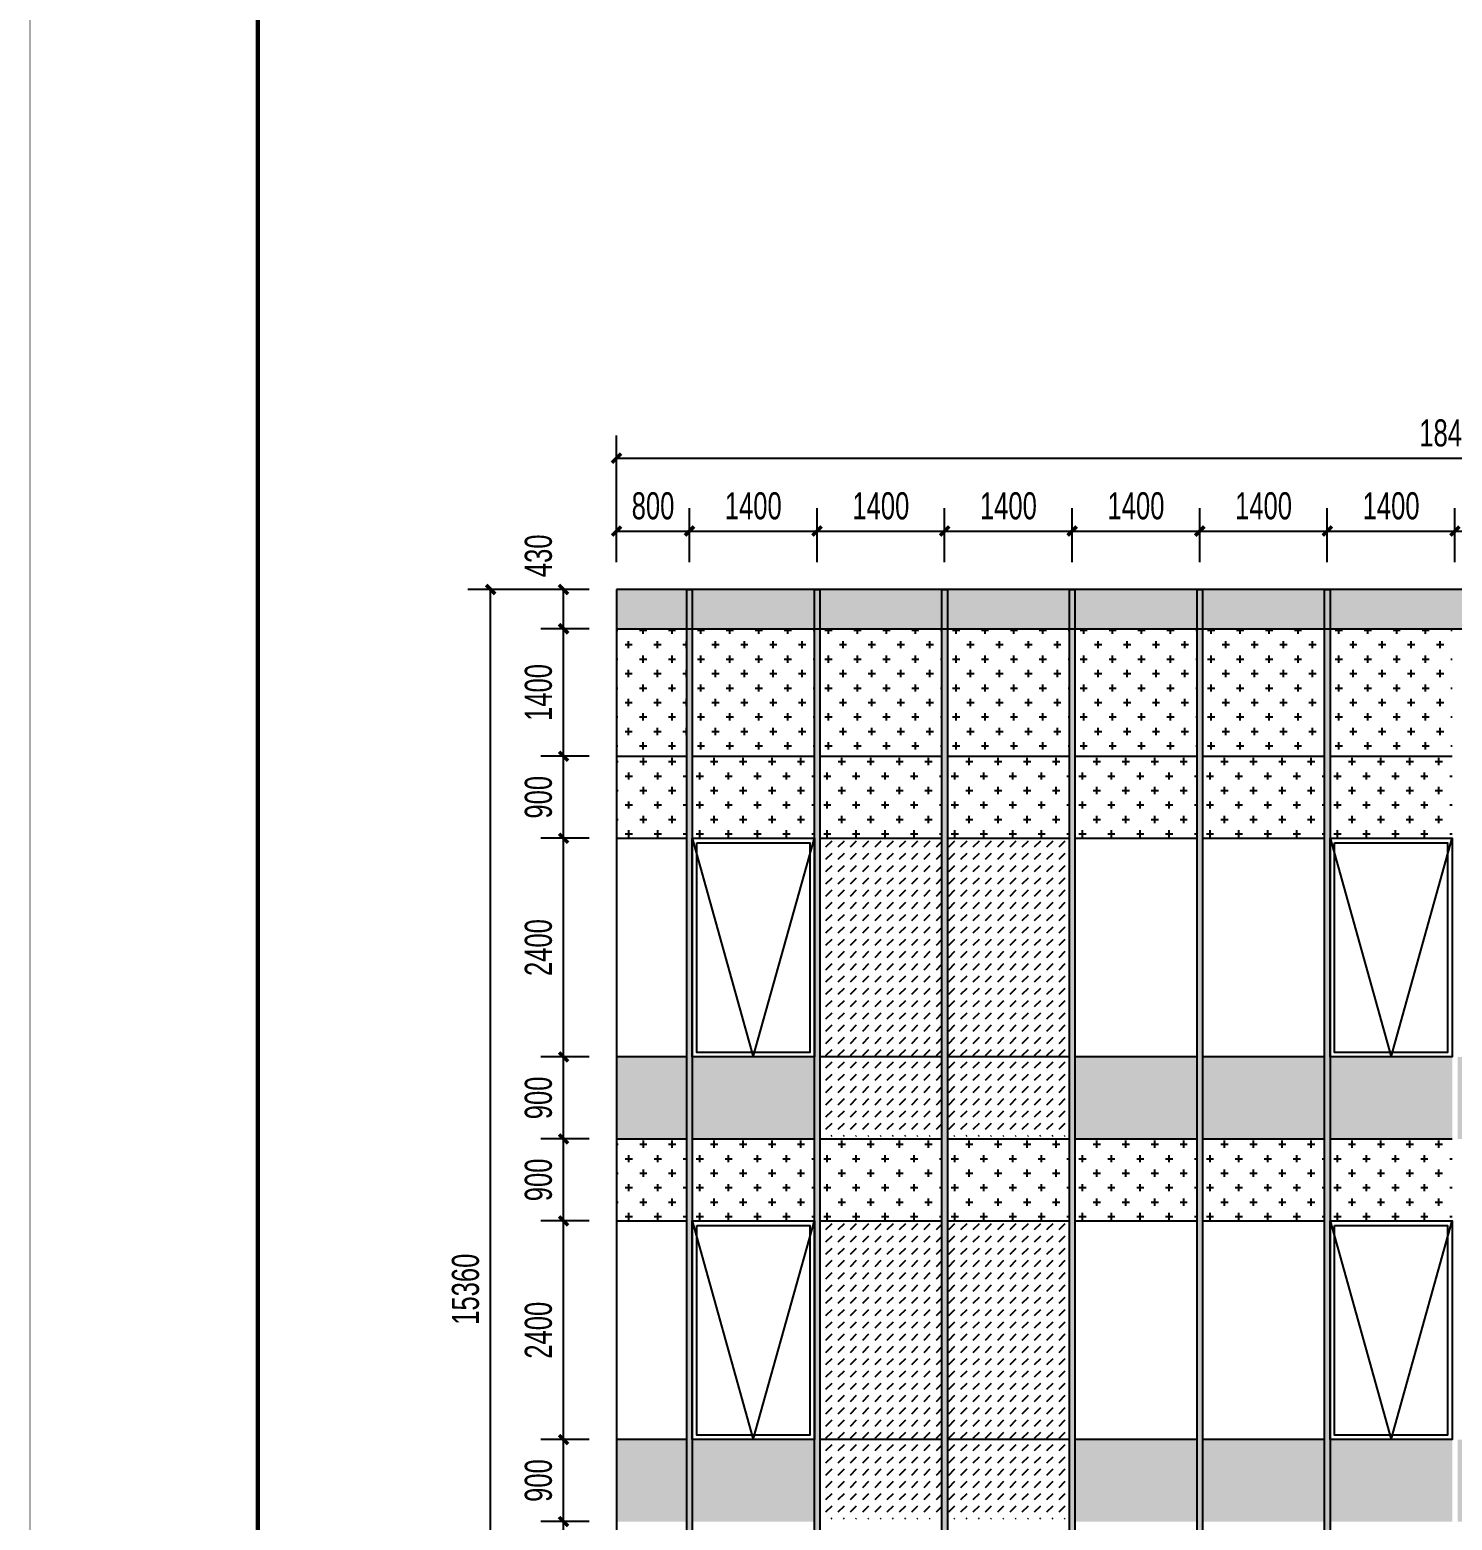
# Model space of a CAD drawing. Extents: x -3 to 440502, y -49243 to 59402.
# Drawn here: x 267297 to 282907, y 12745 to 29103 of the extents above; entities that cross this region are included whole.
import ezdxf

# ---------------------------------------------------------------- set-up
doc = ezdxf.new("R2010")
doc.units = 0
doc.header["$LTSCALE"] = 1000
doc.header["$MEASUREMENT"] = 0
for name, color, linetype in [('01-标注_尺寸', 124, 'Continuous'), ('05-填充_156', 156, 'Continuous'), ('05-填充_18', 18, 'Continuous'), ('05-填充_天正', 26, 'Continuous'), ('A-C_窗', 140, 'Continuous'), ('D_铝板', 181, 'Continuous'), ('E-立面', 255, 'Continuous')]:
    doc.layers.add(name, color=color, linetype=linetype)
doc.styles.add('_TCH_DIM_T3', font='ros.shx', dxfattribs={"width": 0.705882, "bigfont": 'jd.shx'})
doc.dimstyles.new('_TCH_ARCH&&100', dxfattribs={"dimtxt": 297.5, "dimasz": 100, "dimexe": 250, "dimexo": 300, "dimgap": 126.25, "dimtad": 1, "dimdec": 0, "dimzin": 0, "dimdsep": 46, "dimtxsty": '_TCH_DIM_T3', "dimblk": 'ARCHTICK', "dimcen": 0.09, "dimclrt": 7, "dimazin": 2, "dimtfac": 1, "dimtdec": 0, "dimtix": 1, "dimtmove": 2, "dimatfit": 3, "dimfxl": 0, "dimtolj": 1, "dimtzin": 0, "dimarcsym": 0})
pattern_1 = [(360, (251604.6, -190052.35), (158.75, 158.75), [79.375, -238.125]), (90, (251644.28, -190092.04), (-158.75, 158.75), [79.375, -238.125])]
pattern_2 = [(45, (260004.595, -185852.35), (4e-14, 134.70384), [95.25, -95.25])]
pattern_3 = [(45, (260004.595, -181652.35), (4e-14, 134.70384), [95.25, -95.25])]

# ---------------------------------------------------------------- blocks, each defined once
blk = doc.blocks.new('图框-A1')
for points, const_width in [([(0, 0), (841, 0), (841, 594), (0, 594)], 0.05), ([(766, 584), (25, 584), (25, 10), (766, 10)], 0.5)]:
    blk.add_lwpolyline(points, close=True, dxfattribs=dict(const_width=const_width))
blk = doc.blocks.new('A$C2DDF4F07')
at = {"layer": 'A-C_窗'}
for points in [[(0, 2400), (1340, 2400), (1340, 0), (0, 0)], [(50, 2350), (1290, 2350), (1290, 50), (50, 50)]]:
    blk.add_lwpolyline(points, close=True, dxfattribs=at)
blk.add_lwpolyline([(0, 2400), (670, 0), (1340, 2400)], dxfattribs=at)
blk = doc.blocks.new('*U25')
at = {"layer": '05-填充_18'}
h = blk.add_hatch(color=256, dxfattribs=at)
h.dxf.hatch_style = 1
h.paths.add_polyline_path([(60, -15050), (0, -15050), (0, 310), (60, 310)])
blk.add_lwpolyline([(60, -15050), (0, -15050), (0, 310), (60, 310)], close=True)
blk = doc.blocks.new('_ArchTick')
at = {"color": 0, "linetype": 'ByBlock', "const_width": 0.4}
blk.add_lwpolyline([(-0.5, -0.5), (0.5, 0.5)], dxfattribs=at)
blk = doc.blocks.new('*D728')
at = {"layer": '01-标注_尺寸', "color": 0, "lineweight": -2, "transparency": 16777216}
for p, q in [((273437, 12730), (272905, 12730)), ((273155, 11830), (273155, 12730)), ((273437, 11830), (272905, 11830))]:
    blk.add_line(p, q, dxfattribs=at)
at = {"layer": 'Defpoints', "color": 0, "transparency": 16777216}
for p in [(273155, 12730), (273737, 12730), (273737, 11830)]:
    blk.add_point(p, dxfattribs=at)
at = {"layer": '01-标注_尺寸', "color": 0, "lineweight": -2, "transparency": 16777216, "xscale": 100, "yscale": 100, "zscale": 100}
for p, rotation in [((273155, 12730), 90), ((273155, 11830), 270)]:
    blk.add_blockref('_ArchTick', p, dxfattribs=dict(at, rotation=rotation))
at = {"layer": '01-标注_尺寸', "color": 7, "transparency": 16777216, "insert": (272880, 12280), "char_height": 297.5, "attachment_point": 5, "rotation": 90, "style": '_TCH_DIM_T3'}
blk.add_mtext('\\A1;900', dxfattribs=at)
blk = doc.blocks.new('*D729')
at = {"layer": '01-标注_尺寸', "color": 0, "lineweight": -2, "transparency": 16777216}
for p, q in [((273437, 13630), (272905, 13630)), ((273155, 12730), (273155, 13630)), ((273437, 12730), (272905, 12730))]:
    blk.add_line(p, q, dxfattribs=at)
at = {"layer": 'Defpoints', "color": 0, "transparency": 16777216}
for p in [(273155, 13630), (273737, 13630), (273737, 12730)]:
    blk.add_point(p, dxfattribs=at)
at = {"layer": '01-标注_尺寸', "color": 0, "lineweight": -2, "transparency": 16777216, "xscale": 100, "yscale": 100, "zscale": 100}
for p, rotation in [((273155, 13630), 90), ((273155, 12730), 270)]:
    blk.add_blockref('_ArchTick', p, dxfattribs=dict(at, rotation=rotation))
at = {"layer": '01-标注_尺寸', "color": 7, "transparency": 16777216, "insert": (272880, 13180), "char_height": 297.5, "attachment_point": 5, "rotation": 90, "style": '_TCH_DIM_T3'}
blk.add_mtext('\\A1;900', dxfattribs=at)
blk = doc.blocks.new('*D730')
at = {"layer": '01-标注_尺寸', "color": 0, "lineweight": -2, "transparency": 16777216}
for p, q in [((273437, 16030), (272905, 16030)), ((273155, 13630), (273155, 16030)), ((273437, 13630), (272905, 13630))]:
    blk.add_line(p, q, dxfattribs=at)
at = {"layer": 'Defpoints', "color": 0, "transparency": 16777216}
for p in [(273155, 16030), (273737, 16030), (273737, 13630)]:
    blk.add_point(p, dxfattribs=at)
at = {"layer": '01-标注_尺寸', "color": 0, "lineweight": -2, "transparency": 16777216, "xscale": 100, "yscale": 100, "zscale": 100}
for p, rotation in [((273155, 16030), 90), ((273155, 13630), 270)]:
    blk.add_blockref('_ArchTick', p, dxfattribs=dict(at, rotation=rotation))
at = {"layer": '01-标注_尺寸', "color": 7, "transparency": 16777216, "insert": (272880, 14830), "char_height": 297.5, "attachment_point": 5, "rotation": 90, "style": '_TCH_DIM_T3'}
blk.add_mtext('\\A1;2400', dxfattribs=at)
blk = doc.blocks.new('*D731')
at = {"layer": '01-标注_尺寸', "color": 0, "lineweight": -2, "transparency": 16777216}
for p, q in [((273437, 16930), (272905, 16930)), ((273155, 16030), (273155, 16930)), ((273437, 16030), (272905, 16030))]:
    blk.add_line(p, q, dxfattribs=at)
at = {"layer": 'Defpoints', "color": 0, "transparency": 16777216}
for p in [(273155, 16930), (273737, 16930), (273737, 16030)]:
    blk.add_point(p, dxfattribs=at)
at = {"layer": '01-标注_尺寸', "color": 0, "lineweight": -2, "transparency": 16777216, "xscale": 100, "yscale": 100, "zscale": 100}
for p, rotation in [((273155, 16930), 90), ((273155, 16030), 270)]:
    blk.add_blockref('_ArchTick', p, dxfattribs=dict(at, rotation=rotation))
at = {"layer": '01-标注_尺寸', "color": 7, "transparency": 16777216, "insert": (272880, 16480), "char_height": 297.5, "attachment_point": 5, "rotation": 90, "style": '_TCH_DIM_T3'}
blk.add_mtext('\\A1;900', dxfattribs=at)
blk = doc.blocks.new('*D732')
at = {"layer": '01-标注_尺寸', "color": 0, "lineweight": -2, "transparency": 16777216}
for p, q in [((273437, 17830), (272905, 17830)), ((273155, 16930), (273155, 17830)), ((273437, 16930), (272905, 16930))]:
    blk.add_line(p, q, dxfattribs=at)
at = {"layer": 'Defpoints', "color": 0, "transparency": 16777216}
for p in [(273155, 17830), (273737, 17830), (273737, 16930)]:
    blk.add_point(p, dxfattribs=at)
at = {"layer": '01-标注_尺寸', "color": 0, "lineweight": -2, "transparency": 16777216, "xscale": 100, "yscale": 100, "zscale": 100}
for p, rotation in [((273155, 17830), 90), ((273155, 16930), 270)]:
    blk.add_blockref('_ArchTick', p, dxfattribs=dict(at, rotation=rotation))
at = {"layer": '01-标注_尺寸', "color": 7, "transparency": 16777216, "insert": (272880, 17380), "char_height": 297.5, "attachment_point": 5, "rotation": 90, "style": '_TCH_DIM_T3'}
blk.add_mtext('\\A1;900', dxfattribs=at)
blk = doc.blocks.new('*D733')
at = {"layer": '01-标注_尺寸', "color": 0, "lineweight": -2, "transparency": 16777216}
for p, q in [((273437, 20230), (272905, 20230)), ((273155, 17830), (273155, 20230)), ((273437, 17830), (272905, 17830))]:
    blk.add_line(p, q, dxfattribs=at)
at = {"layer": 'Defpoints', "color": 0, "transparency": 16777216}
for p in [(273155, 20230), (273737, 20230), (273737, 17830)]:
    blk.add_point(p, dxfattribs=at)
at = {"layer": '01-标注_尺寸', "color": 0, "lineweight": -2, "transparency": 16777216, "xscale": 100, "yscale": 100, "zscale": 100}
for p, rotation in [((273155, 20230), 90), ((273155, 17830), 270)]:
    blk.add_blockref('_ArchTick', p, dxfattribs=dict(at, rotation=rotation))
at = {"layer": '01-标注_尺寸', "color": 7, "transparency": 16777216, "insert": (272880, 19030), "char_height": 297.5, "attachment_point": 5, "rotation": 90, "style": '_TCH_DIM_T3'}
blk.add_mtext('\\A1;2400', dxfattribs=at)
blk = doc.blocks.new('*D734')
at = {"layer": '01-标注_尺寸', "color": 0, "lineweight": -2, "transparency": 16777216}
for p, q in [((273437, 21130), (272905, 21130)), ((273155, 20230), (273155, 21130)), ((273437, 20230), (272905, 20230))]:
    blk.add_line(p, q, dxfattribs=at)
at = {"layer": 'Defpoints', "color": 0, "transparency": 16777216}
for p in [(273155, 21130), (273737, 21130), (273737, 20230)]:
    blk.add_point(p, dxfattribs=at)
at = {"layer": '01-标注_尺寸', "color": 0, "lineweight": -2, "transparency": 16777216, "xscale": 100, "yscale": 100, "zscale": 100}
for p, rotation in [((273155, 21130), 90), ((273155, 20230), 270)]:
    blk.add_blockref('_ArchTick', p, dxfattribs=dict(at, rotation=rotation))
at = {"layer": '01-标注_尺寸', "color": 7, "transparency": 16777216, "insert": (272880, 20680), "char_height": 297.5, "attachment_point": 5, "rotation": 90, "style": '_TCH_DIM_T3'}
blk.add_mtext('\\A1;900', dxfattribs=at)
blk = doc.blocks.new('*D735')
at = {"layer": '01-标注_尺寸', "color": 0, "lineweight": -2, "transparency": 16777216}
for p, q in [((273437, 22530), (272905, 22530)), ((273155, 21130), (273155, 22530)), ((273437, 21130), (272905, 21130))]:
    blk.add_line(p, q, dxfattribs=at)
at = {"layer": 'Defpoints', "color": 0, "transparency": 16777216}
for p in [(273155, 22530), (273737, 22530), (273737, 21130)]:
    blk.add_point(p, dxfattribs=at)
at = {"layer": '01-标注_尺寸', "color": 0, "lineweight": -2, "transparency": 16777216, "xscale": 100, "yscale": 100, "zscale": 100}
for p, rotation in [((273155, 22530), 90), ((273155, 21130), 270)]:
    blk.add_blockref('_ArchTick', p, dxfattribs=dict(at, rotation=rotation))
at = {"layer": '01-标注_尺寸', "color": 7, "transparency": 16777216, "insert": (272880, 21830), "char_height": 297.5, "attachment_point": 5, "rotation": 90, "style": '_TCH_DIM_T3'}
blk.add_mtext('\\A1;1400', dxfattribs=at)
blk = doc.blocks.new('*D736')
at = {"layer": '01-标注_尺寸', "color": 0, "lineweight": -2, "transparency": 16777216}
for p, q in [((273437, 22960), (272905, 22960)), ((273155, 22530), (273155, 22960)), ((273437, 22530), (272905, 22530))]:
    blk.add_line(p, q, dxfattribs=at)
at = {"layer": 'Defpoints', "color": 0, "transparency": 16777216}
for p in [(273155, 22960), (273737, 22960), (273737, 22530)]:
    blk.add_point(p, dxfattribs=at)
at = {"layer": '01-标注_尺寸', "color": 0, "lineweight": -2, "transparency": 16777216, "xscale": 100, "yscale": 100, "zscale": 100}
for p, rotation in [((273155, 22960), 90), ((273155, 22530), 270)]:
    blk.add_blockref('_ArchTick', p, dxfattribs=dict(at, rotation=rotation))
at = {"layer": '01-标注_尺寸', "color": 7, "transparency": 16777216, "insert": (272880, 23330), "char_height": 297.5, "attachment_point": 5, "rotation": 90, "style": '_TCH_DIM_T3'}
blk.add_mtext('\\A1;430', dxfattribs=at)
blk = doc.blocks.new('*D737')
at = {"layer": '01-标注_尺寸', "color": 0, "lineweight": -2, "transparency": 16777216}
for p, q in [((273365, 22960), (272105, 22960)), ((272355, 7600), (272355, 22960)), ((273365, 7600), (272105, 7600))]:
    blk.add_line(p, q, dxfattribs=at)
at = {"layer": 'Defpoints', "color": 0, "transparency": 16777216}
for p in [(272355, 22960), (273665, 22960), (273665, 7600)]:
    blk.add_point(p, dxfattribs=at)
at = {"layer": '01-标注_尺寸', "color": 0, "lineweight": -2, "transparency": 16777216, "xscale": 100, "yscale": 100, "zscale": 100}
for p, rotation in [((272355, 22960), 90), ((272355, 7600), 270)]:
    blk.add_blockref('_ArchTick', p, dxfattribs=dict(at, rotation=rotation))
at = {"layer": '01-标注_尺寸', "color": 7, "transparency": 16777216, "insert": (272080, 15280), "char_height": 297.5, "attachment_point": 5, "rotation": 90, "style": '_TCH_DIM_T3'}
blk.add_mtext('\\A1;15360', dxfattribs=at)
blk = doc.blocks.new('*D738')
at = {"layer": '01-标注_尺寸', "color": 0, "lineweight": -2, "transparency": 16777216}
for p, q in [((273737, 23260), (273737, 23852)), ((274537, 23260), (274537, 23852)), ((273737, 23602), (274537, 23602))]:
    blk.add_line(p, q, dxfattribs=at)
at = {"layer": 'Defpoints', "color": 0, "transparency": 16777216}
for p in [(274537, 23602), (273737, 22960), (274537, 22960)]:
    blk.add_point(p, dxfattribs=at)
at = {"layer": '01-标注_尺寸', "color": 0, "lineweight": -2, "transparency": 16777216, "xscale": 100, "yscale": 100, "zscale": 100, "rotation": 180}
blk.add_blockref('_ArchTick', (273737, 23602), dxfattribs=at)
at = {"layer": '01-标注_尺寸', "color": 0, "lineweight": -2, "transparency": 16777216, "xscale": 100, "yscale": 100, "zscale": 100}
blk.add_blockref('_ArchTick', (274537, 23602), dxfattribs=at)
at = {"layer": '01-标注_尺寸', "color": 7, "transparency": 16777216, "insert": (274137, 23877), "char_height": 297.5, "attachment_point": 5, "style": '_TCH_DIM_T3'}
blk.add_mtext('\\A1;800', dxfattribs=at)
blk = doc.blocks.new('*D739')
at = {"layer": '01-标注_尺寸', "color": 0, "lineweight": -2, "transparency": 16777216}
for p, q in [((274537, 23260), (274537, 23852)), ((275937, 23260), (275937, 23852)), ((274537, 23602), (275937, 23602))]:
    blk.add_line(p, q, dxfattribs=at)
at = {"layer": 'Defpoints', "color": 0, "transparency": 16777216}
for p in [(275937, 23602), (274537, 22960), (275937, 22960)]:
    blk.add_point(p, dxfattribs=at)
at = {"layer": '01-标注_尺寸', "color": 0, "lineweight": -2, "transparency": 16777216, "xscale": 100, "yscale": 100, "zscale": 100, "rotation": 180}
blk.add_blockref('_ArchTick', (274537, 23602), dxfattribs=at)
at = {"layer": '01-标注_尺寸', "color": 0, "lineweight": -2, "transparency": 16777216, "xscale": 100, "yscale": 100, "zscale": 100}
blk.add_blockref('_ArchTick', (275937, 23602), dxfattribs=at)
at = {"layer": '01-标注_尺寸', "color": 7, "transparency": 16777216, "insert": (275237, 23877), "char_height": 297.5, "attachment_point": 5, "style": '_TCH_DIM_T3'}
blk.add_mtext('\\A1;1400', dxfattribs=at)
blk = doc.blocks.new('*D740')
at = {"layer": '01-标注_尺寸', "color": 0, "lineweight": -2, "transparency": 16777216}
for p, q in [((275937, 23260), (275937, 23852)), ((277337, 23260), (277337, 23852)), ((275937, 23602), (277337, 23602))]:
    blk.add_line(p, q, dxfattribs=at)
at = {"layer": 'Defpoints', "color": 0, "transparency": 16777216}
for p in [(277337, 23602), (275937, 22960), (277337, 22960)]:
    blk.add_point(p, dxfattribs=at)
at = {"layer": '01-标注_尺寸', "color": 0, "lineweight": -2, "transparency": 16777216, "xscale": 100, "yscale": 100, "zscale": 100, "rotation": 180}
blk.add_blockref('_ArchTick', (275937, 23602), dxfattribs=at)
at = {"layer": '01-标注_尺寸', "color": 0, "lineweight": -2, "transparency": 16777216, "xscale": 100, "yscale": 100, "zscale": 100}
blk.add_blockref('_ArchTick', (277337, 23602), dxfattribs=at)
at = {"layer": '01-标注_尺寸', "color": 7, "transparency": 16777216, "insert": (276637, 23877), "char_height": 297.5, "attachment_point": 5, "style": '_TCH_DIM_T3'}
blk.add_mtext('\\A1;1400', dxfattribs=at)
blk = doc.blocks.new('*D741')
at = {"layer": '01-标注_尺寸', "color": 0, "lineweight": -2, "transparency": 16777216}
for p, q in [((277337, 23260), (277337, 23852)), ((278737, 23260), (278737, 23852)), ((277337, 23602), (278737, 23602))]:
    blk.add_line(p, q, dxfattribs=at)
at = {"layer": 'Defpoints', "color": 0, "transparency": 16777216}
for p in [(278737, 23602), (277337, 22960), (278737, 22960)]:
    blk.add_point(p, dxfattribs=at)
at = {"layer": '01-标注_尺寸', "color": 0, "lineweight": -2, "transparency": 16777216, "xscale": 100, "yscale": 100, "zscale": 100, "rotation": 180}
blk.add_blockref('_ArchTick', (277337, 23602), dxfattribs=at)
at = {"layer": '01-标注_尺寸', "color": 0, "lineweight": -2, "transparency": 16777216, "xscale": 100, "yscale": 100, "zscale": 100}
blk.add_blockref('_ArchTick', (278737, 23602), dxfattribs=at)
at = {"layer": '01-标注_尺寸', "color": 7, "transparency": 16777216, "insert": (278037, 23877), "char_height": 297.5, "attachment_point": 5, "style": '_TCH_DIM_T3'}
blk.add_mtext('\\A1;1400', dxfattribs=at)
blk = doc.blocks.new('*D742')
at = {"layer": '01-标注_尺寸', "color": 0, "lineweight": -2, "transparency": 16777216}
for p, q in [((278737, 23260), (278737, 23852)), ((280137, 23260), (280137, 23852)), ((278737, 23602), (280137, 23602))]:
    blk.add_line(p, q, dxfattribs=at)
at = {"layer": 'Defpoints', "color": 0, "transparency": 16777216}
for p in [(280137, 23602), (278737, 22960), (280137, 22960)]:
    blk.add_point(p, dxfattribs=at)
at = {"layer": '01-标注_尺寸', "color": 0, "lineweight": -2, "transparency": 16777216, "xscale": 100, "yscale": 100, "zscale": 100, "rotation": 180}
blk.add_blockref('_ArchTick', (278737, 23602), dxfattribs=at)
at = {"layer": '01-标注_尺寸', "color": 0, "lineweight": -2, "transparency": 16777216, "xscale": 100, "yscale": 100, "zscale": 100}
blk.add_blockref('_ArchTick', (280137, 23602), dxfattribs=at)
at = {"layer": '01-标注_尺寸', "color": 7, "transparency": 16777216, "insert": (279437, 23877), "char_height": 297.5, "attachment_point": 5, "style": '_TCH_DIM_T3'}
blk.add_mtext('\\A1;1400', dxfattribs=at)
blk = doc.blocks.new('*D743')
at = {"layer": '01-标注_尺寸', "color": 0, "lineweight": -2, "transparency": 16777216}
for p, q in [((280137, 23260), (280137, 23852)), ((281537, 23260), (281537, 23852)), ((280137, 23602), (281537, 23602))]:
    blk.add_line(p, q, dxfattribs=at)
at = {"layer": 'Defpoints', "color": 0, "transparency": 16777216}
for p in [(281537, 23602), (280137, 22960), (281537, 22960)]:
    blk.add_point(p, dxfattribs=at)
at = {"layer": '01-标注_尺寸', "color": 0, "lineweight": -2, "transparency": 16777216, "xscale": 100, "yscale": 100, "zscale": 100, "rotation": 180}
blk.add_blockref('_ArchTick', (280137, 23602), dxfattribs=at)
at = {"layer": '01-标注_尺寸', "color": 0, "lineweight": -2, "transparency": 16777216, "xscale": 100, "yscale": 100, "zscale": 100}
blk.add_blockref('_ArchTick', (281537, 23602), dxfattribs=at)
at = {"layer": '01-标注_尺寸', "color": 7, "transparency": 16777216, "insert": (280837, 23877), "char_height": 297.5, "attachment_point": 5, "style": '_TCH_DIM_T3'}
blk.add_mtext('\\A1;1400', dxfattribs=at)
blk = doc.blocks.new('*D744')
at = {"layer": '01-标注_尺寸', "color": 0, "lineweight": -2, "transparency": 16777216}
for p, q in [((281537, 23260), (281537, 23852)), ((282937, 23260), (282937, 23852)), ((281537, 23602), (282937, 23602))]:
    blk.add_line(p, q, dxfattribs=at)
at = {"layer": 'Defpoints', "color": 0, "transparency": 16777216}
for p in [(282937, 23602), (281537, 22960), (282937, 22960)]:
    blk.add_point(p, dxfattribs=at)
at = {"layer": '01-标注_尺寸', "color": 0, "lineweight": -2, "transparency": 16777216, "xscale": 100, "yscale": 100, "zscale": 100, "rotation": 180}
blk.add_blockref('_ArchTick', (281537, 23602), dxfattribs=at)
at = {"layer": '01-标注_尺寸', "color": 0, "lineweight": -2, "transparency": 16777216, "xscale": 100, "yscale": 100, "zscale": 100}
blk.add_blockref('_ArchTick', (282937, 23602), dxfattribs=at)
at = {"layer": '01-标注_尺寸', "color": 7, "transparency": 16777216, "insert": (282237, 23877), "char_height": 297.5, "attachment_point": 5, "style": '_TCH_DIM_T3'}
blk.add_mtext('\\A1;1400', dxfattribs=at)
blk = doc.blocks.new('*D745')
at = {"layer": '01-标注_尺寸', "color": 0, "lineweight": -2, "transparency": 16777216}
for p, q in [((282937, 23260), (282937, 23852)), ((284337, 23260), (284337, 23852)), ((282937, 23602), (284337, 23602))]:
    blk.add_line(p, q, dxfattribs=at)
at = {"layer": 'Defpoints', "color": 0, "transparency": 16777216}
for p in [(284337, 23602), (282937, 22960), (284337, 22960)]:
    blk.add_point(p, dxfattribs=at)
at = {"layer": '01-标注_尺寸', "color": 0, "lineweight": -2, "transparency": 16777216, "xscale": 100, "yscale": 100, "zscale": 100, "rotation": 180}
blk.add_blockref('_ArchTick', (282937, 23602), dxfattribs=at)
at = {"layer": '01-标注_尺寸', "color": 0, "lineweight": -2, "transparency": 16777216, "xscale": 100, "yscale": 100, "zscale": 100}
blk.add_blockref('_ArchTick', (284337, 23602), dxfattribs=at)
at = {"layer": '01-标注_尺寸', "color": 7, "transparency": 16777216, "insert": (283637, 23877), "char_height": 297.5, "attachment_point": 5, "style": '_TCH_DIM_T3'}
blk.add_mtext('\\A1;1400', dxfattribs=at)
blk = doc.blocks.new('*D752')
at = {"layer": '01-标注_尺寸', "color": 0, "lineweight": -2, "transparency": 16777216}
for p, q in [((273737, 23285), (273737, 24652)), ((292137, 23285), (292137, 24652)), ((273737, 24402), (292137, 24402))]:
    blk.add_line(p, q, dxfattribs=at)
at = {"layer": 'Defpoints', "color": 0, "transparency": 16777216}
for p in [(292137, 24402), (273737, 22985), (292137, 22985)]:
    blk.add_point(p, dxfattribs=at)
at = {"layer": '01-标注_尺寸', "color": 0, "lineweight": -2, "transparency": 16777216, "xscale": 100, "yscale": 100, "zscale": 100, "rotation": 180}
blk.add_blockref('_ArchTick', (273737, 24402), dxfattribs=at)
at = {"layer": '01-标注_尺寸', "color": 0, "lineweight": -2, "transparency": 16777216, "xscale": 100, "yscale": 100, "zscale": 100}
blk.add_blockref('_ArchTick', (292137, 24402), dxfattribs=at)
at = {"layer": '01-标注_尺寸', "color": 7, "transparency": 16777216, "insert": (282937, 24677), "char_height": 297.5, "attachment_point": 5, "style": '_TCH_DIM_T3'}
blk.add_mtext('\\A1;18400', dxfattribs=at)

msp = doc.modelspace()

# ---------------------------------------------------------------- hatches: boundary and pattern name
at = {"layer": '05-填充_156'}
h = msp.add_hatch(dxfattribs=at)
h.set_pattern_fill('CROSS', color=136, scale=100, angle=-90)
h.set_pattern_definition(pattern_1)
h.paths.add_polyline_path([(274507.3, 22530), (273737.3, 22530), (273737.3, 21160), (274507.3, 21160)])
h = msp.add_hatch(dxfattribs=at)
h.set_pattern_fill('CROSS', color=136, scale=100, angle=-90)
h.set_pattern_definition(pattern_1)
h.paths.add_polyline_path([(275907.3, 22530), (274567.3, 22530), (274567.3, 21160), (275907.3, 21160)])
h = msp.add_hatch(dxfattribs=at)
h.set_pattern_fill('CROSS', color=136, scale=100, angle=-90)
h.set_pattern_definition([(360, (253004.6, -190052.35), (158.75, 158.75), [79.375, -238.125]), (90, (253044.28, -190092.04), (-158.75, 158.75), [79.375, -238.125])])
h.paths.add_polyline_path([(277307.3, 22530), (275967.3, 22530), (275967.3, 21160), (277307.3, 21160)])
h = msp.add_hatch(dxfattribs=at)
h.set_pattern_fill('CROSS', color=136, scale=100, angle=-90)
h.set_pattern_definition([(360, (254404.6, -190052.35), (158.75, 158.75), [79.375, -238.125]), (90, (254444.28, -190092.04), (-158.75, 158.75), [79.375, -238.125])])
h.paths.add_polyline_path([(278707.3, 22530), (277367.3, 22530), (277367.3, 21160), (278707.3, 21160)])
h = msp.add_hatch(dxfattribs=at)
h.set_pattern_fill('CROSS', color=136, scale=100, angle=-90)
h.set_pattern_definition([(360, (255804.6, -190052.35), (158.75, 158.75), [79.375, -238.125]), (90, (255844.28, -190092.04), (-158.75, 158.75), [79.375, -238.125])])
h.paths.add_polyline_path([(280107.3, 22530), (278767.3, 22530), (278767.3, 21160), (280107.3, 21160)])
h = msp.add_hatch(dxfattribs=at)
h.set_pattern_fill('CROSS', color=136, scale=100, angle=-90)
h.set_pattern_definition([(360, (257204.6, -190052.35), (158.75, 158.75), [79.375, -238.125]), (90, (257244.28, -190092.04), (-158.75, 158.75), [79.375, -238.125])])
h.paths.add_polyline_path([(281507.3, 22530), (280167.3, 22530), (280167.3, 21160), (281507.3, 21160)])
h = msp.add_hatch(dxfattribs=at)
h.set_pattern_fill('CROSS', color=136, scale=100, angle=-90)
h.set_pattern_definition([(360, (258604.6, -190052.35), (158.75, 158.75), [79.375, -238.125]), (90, (258644.28, -190092.04), (-158.75, 158.75), [79.375, -238.125])])
h.paths.add_polyline_path([(282907.3, 22530), (281567.3, 22530), (281567.3, 21160), (282907.3, 21160)])
h = msp.add_hatch(dxfattribs=at)
h.set_pattern_fill('CROSS', color=136, scale=100, angle=-90)
h.set_pattern_definition([(360, (259544.6, -181652.35), (158.75, 158.75), [79.375, -238.125]), (90, (259584.28, -181692.04), (-158.75, 158.75), [79.375, -238.125])])
h.paths.add_polyline_path([(274507.3, 21130), (273737.3, 21130), (273737.3, 20230), (274507.3, 20230)])
h = msp.add_hatch(dxfattribs=at)
h.set_pattern_fill('CROSS', color=136, scale=100, angle=-90)
h.set_pattern_definition([(360, (260004.6, -181652.35), (158.75, 158.75), [79.375, -238.125]), (90, (260044.28, -181692.04), (-158.75, 158.75), [79.375, -238.125])])
h.paths.add_polyline_path([(275907.3, 21130), (274567.3, 21130), (274567.3, 20230), (275907.3, 20230)])
h = msp.add_hatch(dxfattribs=at)
h.set_pattern_fill('CROSS', color=136, scale=100, angle=-90)
h.set_pattern_definition([(360, (261404.6, -181652.35), (158.75, 158.75), [79.375, -238.125]), (90, (261444.28, -181692.04), (-158.75, 158.75), [79.375, -238.125])])
h.paths.add_polyline_path([(277307.3, 21130), (275967.3, 21130), (275967.3, 20230), (277307.3, 20230)])
h = msp.add_hatch(dxfattribs=at)
h.set_pattern_fill('CROSS', color=136, scale=100, angle=-90)
h.set_pattern_definition([(360, (262804.6, -181652.35), (158.75, 158.75), [79.375, -238.125]), (90, (262844.28, -181692.04), (-158.75, 158.75), [79.375, -238.125])])
h.paths.add_polyline_path([(278707.3, 21130), (277367.3, 21130), (277367.3, 20230), (278707.3, 20230)])
h = msp.add_hatch(dxfattribs=at)
h.set_pattern_fill('CROSS', color=136, scale=100, angle=-90)
h.set_pattern_definition([(360, (264204.6, -181652.35), (158.75, 158.75), [79.375, -238.125]), (90, (264244.28, -181692.04), (-158.75, 158.75), [79.375, -238.125])])
h.paths.add_polyline_path([(280107.3, 21130), (278767.3, 21130), (278767.3, 20230), (280107.3, 20230)])
h = msp.add_hatch(dxfattribs=at)
h.set_pattern_fill('CROSS', color=136, scale=100, angle=-90)
h.set_pattern_definition([(360, (265604.6, -181652.35), (158.75, 158.75), [79.375, -238.125]), (90, (265644.28, -181692.04), (-158.75, 158.75), [79.375, -238.125])])
h.paths.add_polyline_path([(281507.3, 21130), (280167.3, 21130), (280167.3, 20230), (281507.3, 20230)])
h = msp.add_hatch(dxfattribs=at)
h.set_pattern_fill('CROSS', color=136, scale=100, angle=-90)
h.set_pattern_definition([(360, (267004.6, -181652.35), (158.75, 158.75), [79.375, -238.125]), (90, (267044.28, -181692.04), (-158.75, 158.75), [79.375, -238.125])])
h.paths.add_polyline_path([(282907.3, 21130), (281567.3, 21130), (281567.3, 20230), (282907.3, 20230)])
h = msp.add_hatch(dxfattribs=at)
h.set_pattern_fill('DASH', color=256, scale=100, angle=-45)
h.set_pattern_definition(pattern_3)
h.paths.add_polyline_path([(277307.3, 20230), (275967.3, 20230), (275967.3, 16960), (277307.3, 16960)])
h = msp.add_hatch(dxfattribs=at)
h.set_pattern_fill('DASH', color=256, scale=100, angle=-45)
h.set_pattern_definition(pattern_3)
h.paths.add_polyline_path([(278707.3, 20230), (277367.3, 20230), (277367.3, 16960), (278707.3, 16960)])
h = msp.add_hatch(dxfattribs=at)
h.set_pattern_fill('CROSS', color=136, scale=100, angle=-90)
h.set_pattern_definition([(360, (259544.6, -185852.35), (158.75, 158.75), [79.375, -238.125]), (90, (259584.28, -185892.04), (-158.75, 158.75), [79.375, -238.125])])
h.paths.add_polyline_path([(274507.3, 16930), (273737.3, 16930), (273737.3, 16030), (274507.3, 16030)])
h = msp.add_hatch(dxfattribs=at)
h.set_pattern_fill('CROSS', color=136, scale=100, angle=-90)
h.set_pattern_definition([(360, (260004.6, -185852.35), (158.75, 158.75), [79.375, -238.125]), (90, (260044.28, -185892.04), (-158.75, 158.75), [79.375, -238.125])])
h.paths.add_polyline_path([(275907.3, 16930), (274567.3, 16930), (274567.3, 16030), (275907.3, 16030)])
h = msp.add_hatch(dxfattribs=at)
h.set_pattern_fill('CROSS', color=136, scale=100, angle=-90)
h.set_pattern_definition([(360, (261404.6, -185852.35), (158.75, 158.75), [79.375, -238.125]), (90, (261444.28, -185892.04), (-158.75, 158.75), [79.375, -238.125])])
h.paths.add_polyline_path([(277307.3, 16930), (275967.3, 16930), (275967.3, 16030), (277307.3, 16030)])
h = msp.add_hatch(dxfattribs=at)
h.set_pattern_fill('CROSS', color=136, scale=100, angle=-90)
h.set_pattern_definition([(360, (262804.6, -185852.35), (158.75, 158.75), [79.375, -238.125]), (90, (262844.28, -185892.04), (-158.75, 158.75), [79.375, -238.125])])
h.paths.add_polyline_path([(278707.3, 16930), (277367.3, 16930), (277367.3, 16030), (278707.3, 16030)])
h = msp.add_hatch(dxfattribs=at)
h.set_pattern_fill('CROSS', color=136, scale=100, angle=-90)
h.set_pattern_definition([(360, (264204.6, -185852.35), (158.75, 158.75), [79.375, -238.125]), (90, (264244.28, -185892.04), (-158.75, 158.75), [79.375, -238.125])])
h.paths.add_polyline_path([(280107.3, 16930), (278767.3, 16930), (278767.3, 16030), (280107.3, 16030)])
h = msp.add_hatch(dxfattribs=at)
h.set_pattern_fill('CROSS', color=136, scale=100, angle=-90)
h.set_pattern_definition([(360, (265604.6, -185852.35), (158.75, 158.75), [79.375, -238.125]), (90, (265644.28, -185892.04), (-158.75, 158.75), [79.375, -238.125])])
h.paths.add_polyline_path([(281507.3, 16930), (280167.3, 16930), (280167.3, 16030), (281507.3, 16030)])
h = msp.add_hatch(dxfattribs=at)
h.set_pattern_fill('CROSS', color=136, scale=100, angle=-90)
h.set_pattern_definition([(360, (267004.6, -185852.35), (158.75, 158.75), [79.375, -238.125]), (90, (267044.28, -185892.04), (-158.75, 158.75), [79.375, -238.125])])
h.paths.add_polyline_path([(282907.3, 16930), (281567.3, 16930), (281567.3, 16030), (282907.3, 16030)])
h = msp.add_hatch(dxfattribs=at)
h.set_pattern_fill('DASH', color=256, scale=100, angle=-45)
h.set_pattern_definition(pattern_2)
h.paths.add_polyline_path([(277307.3, 16030), (275967.3, 16030), (275967.3, 12760), (277307.3, 12760)])
h = msp.add_hatch(dxfattribs=at)
h.set_pattern_fill('DASH', color=256, scale=100, angle=-45)
h.set_pattern_definition(pattern_2)
h.paths.add_polyline_path([(278707.3, 16030), (277367.3, 16030), (277367.3, 12760), (278707.3, 12760)])
at = {"layer": '05-填充_18'}
h = msp.add_hatch(color=256, dxfattribs=at)
h.dxf.hatch_style = 1
h.paths.add_polyline_path([(292137.3, 22530), (292137.3, 22960), (273737.3, 22960), (273737.3, 22530)])
at = {"layer": '05-填充_天正'}
h = msp.add_hatch(dxfattribs=at)
h.set_pattern_fill('AR-CONC', color=256, scale=200)
h.set_pattern_definition([(50, (0, 0), (364.36934, -31.87817), [38.1, -419.1]), (355, (0, 0), (-70.48565, 382.1133), [30.48, -335.28]), (100.451, (30.36, -2.66), (293.885, 350.23338), [32.38, -356.18]), (46.1842, (0, 101.6), (542.1581, -84.08466), [57.15, -628.65]), (96.6356, (45.2, 94.6), (474.8085, 494.8511), [48.57, -534.27]), (351.184, (0, 101.6), (474.8092, 494.8502), [45.72, -502.92]), (21, (50.8, 76.2), (303.22976, -204.53104), [38.1, -419.1]), (326, (50.8, 76.2), (123.60406, 368.37593), [30.48, -335.28]), (71.4514, (76.07, 59.16), (426.833, 163.8457), [32.38, -356.18]), (37.5, (0, 0), (6.177207, 169.11008), [0, -331.216, 0, -340.36, 0, -336.55]), (7.5, (0, 0), (133.63933, 200.36115), [0, -194.056, 0, -323.596, 0, -128.27]), (327.5, (-113.28, 0), (271.18119, -11.45749), [0, -127, 0, -396.24, 0, -525.78]), (317.5, (-164.08, 0), (296.25836, 50.85298), [0, -165.1, 0, -263.144, 0, -373.38])])
h.paths.add_polyline_path([(291367.3, 17830), (292137.3, 17830), (292137.3, 16960), (291367.3, 16960)])
h.paths.add_polyline_path([(289967.3, 16960), (291307.3, 16960), (291307.3, 17830), (289967.3, 17830)])
h.paths.add_polyline_path([(288567.3, 16960), (289907.3, 16960), (289907.3, 17830), (288567.3, 17830)])
h.paths.add_polyline_path([(287167.3, 16960), (288507.3, 16960), (288507.3, 17830), (287167.3, 17830)])
h.paths.add_polyline_path([(282967.3, 9430), (284307.3, 9430), (284307.3, 8530), (282967.3, 8530)])
h.paths.add_polyline_path([(281567.3, 8530), (282907.3, 8530), (282907.3, 9430), (281567.3, 9430)])
h.paths.add_polyline_path([(280167.3, 9430), (281507.3, 9430), (281507.3, 8530), (280167.3, 8530)])
h.paths.add_polyline_path([(278767.3, 8530), (280107.3, 8530), (280107.3, 9430), (278767.3, 9430)])
h.paths.add_polyline_path([(274567.3, 9430), (275907.3, 9430), (275907.3, 8530), (274567.3, 8530)])
h.paths.add_polyline_path([(273737.3, 8530), (274507.3, 8530), (274507.3, 9430), (273737.3, 9430)])
h.paths.add_polyline_path([(282967.3, 13630), (284307.3, 13630), (284307.3, 12730), (282967.3, 12730)])
h.paths.add_polyline_path([(281567.3, 12730), (282907.3, 12730), (282907.3, 13630), (281567.3, 13630)])
h.paths.add_polyline_path([(280167.3, 13630), (281507.3, 13630), (281507.3, 12730), (280167.3, 12730)])
h.paths.add_polyline_path([(278767.3, 12730), (280107.3, 12730), (280107.3, 13630), (278767.3, 13630)])
h.paths.add_polyline_path([(274567.3, 13630), (275907.3, 13630), (275907.3, 12730), (274567.3, 12730)])
h.paths.add_polyline_path([(273737.3, 12730), (274507.3, 12730), (274507.3, 13630), (273737.3, 13630)])
h.paths.add_polyline_path([(282967.3, 17830), (284307.3, 17830), (284307.3, 16930), (282967.3, 16930)])
h.paths.add_polyline_path([(281567.3, 16930), (282907.3, 16930), (282907.3, 17830), (281567.3, 17830)])
h.paths.add_polyline_path([(280167.3, 17830), (281507.3, 17830), (281507.3, 16930), (280167.3, 16930)])
h.paths.add_polyline_path([(278767.3, 16930), (280107.3, 16930), (280107.3, 17830), (278767.3, 17830)])
h.paths.add_polyline_path([(274567.3, 17830), (275907.3, 17830), (275907.3, 16930), (274567.3, 16930)])
h.paths.add_polyline_path([(273737.3, 16930), (274507.3, 16930), (274507.3, 17830), (273737.3, 17830)])

# ---------------------------------------------------------------- linework, layer by layer
at = {"layer": 'A-C_窗'}
for points in [[(273737.3, 21130), (274507.3, 21130)], [(274567.3, 21130), (275907.3, 21130)], [(274567.3, 21130), (275907.3, 21130)], [(275967.3, 21130), (277307.3, 21130)], [(277367.3, 21130), (278707.3, 21130)], [(278767.3, 21130), (280107.3, 21130)], [(280167.3, 21130), (281507.3, 21130)], [(281567.3, 21130), (282907.3, 21130)], [(273737.3, 20230), (274507.3, 20230)], [(274567.3, 20230), (275907.3, 20230)], [(274567.3, 20230), (275907.3, 20230)], [(275967.3, 20230), (277307.3, 20230)], [(277367.3, 20230), (278707.3, 20230)], [(278767.3, 20230), (280107.3, 20230)], [(280167.3, 20230), (281507.3, 20230)], [(281567.3, 20230), (282907.3, 20230)], [(274507.3, 17830), (273737.3, 17830)], [(275907.3, 17830), (274567.3, 17830)], [(277307.3, 17830), (275967.3, 17830)], [(278707.3, 17830), (277367.3, 17830)], [(280107.3, 17830), (278767.3, 17830)], [(281507.3, 17830), (280167.3, 17830)], [(273737.3, 16930), (274507.3, 16930)], [(274567.3, 16930), (275907.3, 16930)], [(274567.3, 16930), (275907.3, 16930)], [(275967.3, 16930), (277307.3, 16930)], [(277367.3, 16930), (278707.3, 16930)], [(278767.3, 16930), (280107.3, 16930)], [(280167.3, 16930), (281507.3, 16930)], [(281567.3, 16930), (282907.3, 16930)], [(273737.3, 16030), (274507.3, 16030)], [(274567.3, 16030), (275907.3, 16030)], [(274567.3, 16030), (275907.3, 16030)], [(275967.3, 16030), (277307.3, 16030)], [(277367.3, 16030), (278707.3, 16030)], [(278767.3, 16030), (280107.3, 16030)], [(280167.3, 16030), (281507.3, 16030)], [(281567.3, 16030), (282907.3, 16030)], [(274507.3, 13630), (273737.3, 13630)], [(275907.3, 13630), (274567.3, 13630)], [(277307.3, 13630), (275967.3, 13630)], [(278707.3, 13630), (277367.3, 13630)], [(280107.3, 13630), (278767.3, 13630)], [(281507.3, 13630), (280167.3, 13630)]]:
    msp.add_lwpolyline(points, dxfattribs=at)
at = {"layer": 'E-立面'}
msp.add_line((292137.3, 22960), (273737.3, 22960), dxfattribs=at)
for points in [[(273737.3, 22960), (273737.3, 7600)], [(273737.3, 22530), (292137.3, 22530)]]:
    msp.add_lwpolyline(points, dxfattribs=at)

# ---------------------------------------------------------------- block references
at = {"xscale": 100, "yscale": 100, "zscale": 100}
msp.add_blockref('图框-A1', (267300, 0), dxfattribs=at)
at = {"layer": 'A-C_窗'}
for p in [(274567.3, 17830), (281567.3, 17830), (274567.3, 13630), (281567.3, 13630)]:
    msp.add_blockref('A$C2DDF4F07', p, dxfattribs=at)
at = {"layer": 'D_铝板'}
for p in [(274507.3, 22650), (275907.3, 22650), (277307.3, 22650), (278707.3, 22650), (280107.3, 22650), (281507.3, 22650)]:
    msp.add_blockref('*U25', p, dxfattribs=at)

# ---------------------------------------------------------------- dimensions: what is measured, and where the dimension line sits
at = {"layer": '01-标注_尺寸'}
for p1, p2, distance, picture, middle in [((273737.3, 22984.8), (292137.3, 22984.8), 1417.2, '*D752', (282937.3, 24677)), ((273737.3, 22960), (274537.3, 22960), 642, '*D738', (274137.3, 23877)), ((274537.3, 22960), (275937.3, 22960), 642, '*D739', (275237.3, 23877)), ((275937.3, 22960), (277337.3, 22960), 642, '*D740', (276637.3, 23877)), ((277337.3, 22960), (278737.3, 22960), 642, '*D741', (278037.3, 23877)), ((278737.3, 22960), (280137.3, 22960), 642, '*D742', (279437.3, 23877)), ((280137.3, 22960), (281537.3, 22960), 642, '*D743', (280837.3, 23877)), ((281537.3, 22960), (282937.3, 22960), 642, '*D744', (282237.3, 23877)), ((282937.3, 22960), (284337.3, 22960), 642, '*D745', (283637.3, 23877)), ((273664.6, 7600), (273664.6, 22960), 1309.1, '*D737', (272080.5, 15280)), ((273737.3, 21130), (273737.3, 22530), 581.8, '*D735', (272880.5, 21830)), ((273737.3, 20230), (273737.3, 21130), 581.8, '*D734', (272880.5, 20680)), ((273737.3, 17830), (273737.3, 20230), 581.8, '*D733', (272880.5, 19030)), ((273737.3, 16930), (273737.3, 17830), 581.8, '*D732', (272880.5, 17380)), ((273737.3, 16030), (273737.3, 16930), 581.8, '*D731', (272880.5, 16480)), ((273737.3, 13630), (273737.3, 16030), 581.8, '*D730', (272880.5, 14830)), ((273737.3, 12730), (273737.3, 13630), 581.8, '*D729', (272880.5, 13180)), ((273737.3, 11830), (273737.3, 12730), 581.8, '*D728', (272880.5, 12280))]:
    dim = msp.add_aligned_dim(p1=p1, p2=p2, distance=distance, dimstyle='_TCH_ARCH&&100', dxfattribs=at)
    dim.commit()
    dim.dimension.update_dxf_attribs({"geometry": picture, "text_midpoint": middle})
dim = msp.add_linear_dim(base=(273155.5, 22960), p1=(273737.3, 22530), p2=(273737.3, 22960), angle=90, dimstyle='_TCH_ARCH&&100', dxfattribs=at)
dim.commit()
dim.dimension.update_dxf_attribs({"geometry": '*D736', "text_midpoint": (272880.5, 23330), "dimtype": 161})

doc.saveas('drawing.dxf')
